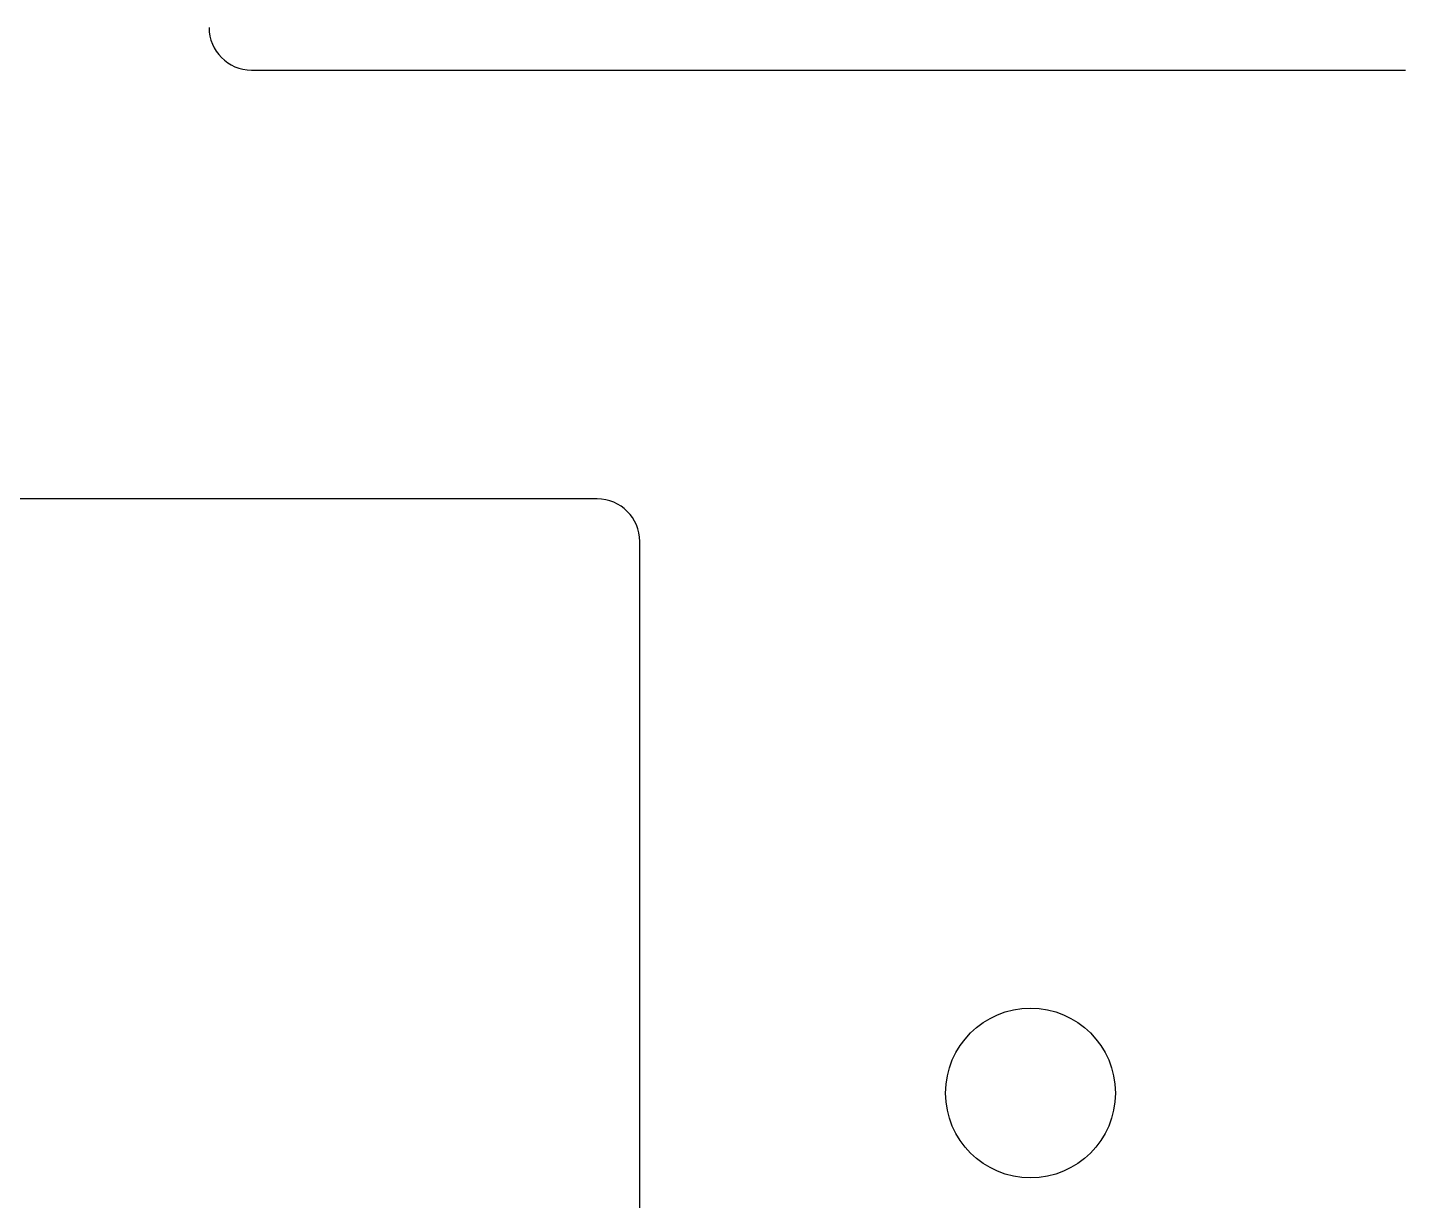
# Model space of a CAD drawing. Header units: millimetres. Extents: x -9 to 276, y -90 to 14.
# Drawn here: x 52.48 to 68.71, y -77.47 to -63.65 of the extents above; entities that cross this region are included whole.
import ezdxf

# ---------------------------------------------------------------- set-up
doc = ezdxf.new("R2010")
doc.units = ezdxf.units.MM
doc.layers.add('BLACK', color=7, linetype='CONTINUOUS')

msp = doc.modelspace()

# ---------------------------------------------------------------- linework, layer by layer
at = {"layer": 'BLACK', "linetype": 'Continuous'}
for p, q in [((55.11395, -64.15205), (68.71395, -64.15205)), ((59.189675, -69.2041), (45.589676, -69.2041)), ((59.689675, -82.7041), (59.689675, -69.7041))]:
    msp.add_line(p, q, dxfattribs=at)
at = {"layer": 'BLACK'}
msp.add_circle((64.2952, -76.20205), 1, dxfattribs=at)
for centre, start, end in [((55.114, -63.652), 180.005729, 269.994271), ((59.18965, -69.70415), 0.0057293, 89.9971355)]:
    msp.add_arc(centre, 0.50005, start, end, dxfattribs=at)

doc.saveas('drawing.dxf')
